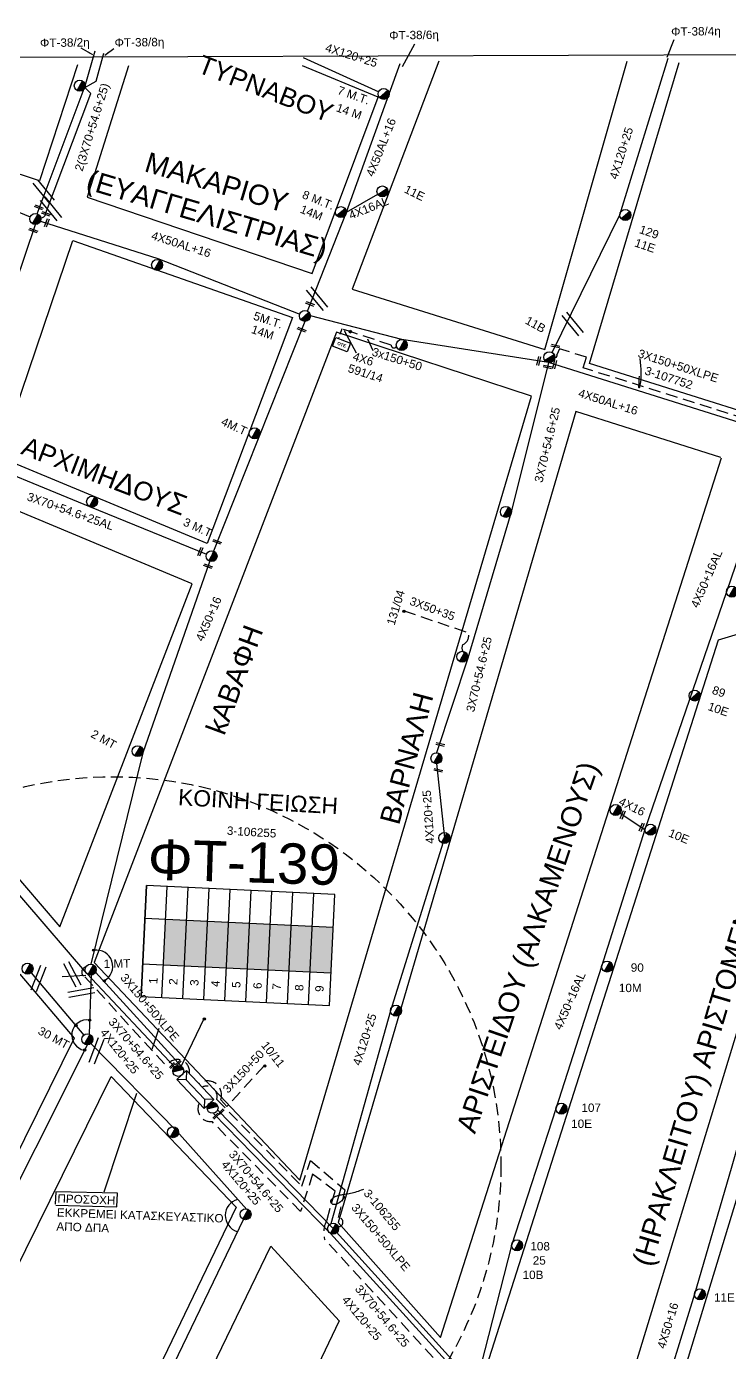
# Model space of a CAD drawing. Header units: millimetres. Extents: x 3156 to 5307, y 1191 to 2273.
# Drawn here: x 4706.1 to 4857.1, y 1968.1 to 2252.8 of the extents above; entities that cross this region are included whole.
import ezdxf
from ezdxf.enums import TextEntityAlignment as Align

# ---------------------------------------------------------------- set-up
doc = ezdxf.new("R2010")
doc.units = ezdxf.units.MM
doc.linetypes.add('DASHED', pattern=[19.05, 12.7, -6.35])
for name, color, linetype in [('Pillar OTE', 7, 'Continuous'), ('Άγνωστα', 7, 'Continuous'), ('Ασφαλειοκιβώτια Χ.Τ 9 αναχωρήσεων', 7, 'Continuous'), ('Γυμνά εναέρια ΧΤ (3Φ)   4x16AL', 7, 'Continuous'), ('Γυμνά εναέρια ΧΤ και ΦΟΠ (3Φ)   4x50+16AL', 7, 'Continuous'), ('Εναέρια παροχή ΧΤ 4x25', 7, 'SYN_LINE'), ('Επιγραφές - Σχήματα', 7, 'Continuous'), ('Καλώδια ΧΤ   3x150+50AL', 7, 'DASHED'), ('Καλώδια ΧΤ   3x150+50CU', 7, 'DASHED'), ('Καλώδια ΧΤ   3x150AL+50XLPE', 7, 'DASHED'), ('Μηχανική τομή', 7, 'Continuous'), ('Στύλος ΦΜ', 7, 'Continuous'), ('Στύλος ΦΜ @ 1', 7, 'Continuous'), ('Συνδέσεις', 7, 'Continuous'), ('Συνεστραμμένα ΧΤ   3x70+54.6+25 AL', 7, 'SYN_LINE'), ('Συνεστραμμένα ΧΤ   4x120+25 AL', 7, 'SYN_LINE'), ('Τομή', 7, 'Continuous'), ('Υποσταθμός εναέριος 2 στύλων', 7, 'Continuous'), ('Υποσταθμός πόλεως', 7, 'Continuous'), ('Υπόβαθρο ΔΕΗ', 7, 'Continuous'), ('Υπόγεια καλώδια Παροχών ΧΤ   4x6', 7, 'DASHED')]:
    doc.layers.add(name, color=color, linetype=linetype)
doc.styles.add('arial', font='arial.ttf')
doc.styles.get("Standard").update_dxf_attribs({"font": 'arial.ttf'})
doc.linetypes.add('SYN_LINE', pattern='A,0.5,-0.0001,["/\\/\\/\\/",Standard,S=0.1,R=0,X=0,Y=-0.05],-0.25', length=0.7501)
doc.dimstyles.new('ISO-25', dxfattribs={"dimtxt": 2.5, "dimasz": 2.5, "dimexe": 1.25, "dimexo": 0.625, "dimtad": 1, "dimtxsty": 'Standard', "dimcen": 2.5, "dimadec": 0, "dimazin": 0, "dimtfac": 1, "dimtmove": 0, "dimatfit": 3, "dimfxl": 1, "dimarcsym": 0})

# ---------------------------------------------------------------- blocks, each defined once
blk = doc.blocks.new('ΥΠΑΡΧΩΝ ΤΣΙΜΕΝΤΕΝΙΟΣ ΣΤΥΛΟΣ')
at = {"layer": 'Στύλος ΦΜ'}
blk.add_hatch(color=7, dxfattribs=at).paths.add_polyline_path([(-1.29, -2.28, 0.574793), (2.62, 0, 0.268822), (1.3, 2.27)])
at = {"layer": 'Στύλος ΦΜ', "color": 7}
blk.add_line((-1.29, -2.28), (1.3, 2.27), dxfattribs=at)
blk.add_circle((0, 0), 2.62, dxfattribs=at)
at = {"layer": 'Στύλος ΦΜ', "flags": 4}
for tag, p in [('ΤΥΠΟΣ', (-4.91, 3.03)), ('ΑΡΙΘΜΟΣ', (-4.68, 8.05))]:
    blk.add_attdef(tag, p, '', height=4, dxfattribs=at)
blk = doc.blocks.new('ΥΠΟΣΤΑΘΜΟΣ ΕΝΑΕΡΙΟΣ ΕΠΙ 2 ΣΤΥΛΩΝ')
at = {"layer": 'Υποσταθμός εναέριος 2 στύλων', "linetype": 'Continuous'}
for points in [[(-11.97, -2.11, 0.574793), (-8.45, -0.07, 0.268822), (-9.64, 1.98)], [(9.68, -2.15, 0.574793), (13.19, -0.1, 0.268822), (12.01, 1.95)]]:
    blk.add_hatch(color=256, dxfattribs=at).paths.add_polyline_path(points)
for p, q in [((-11.97, -2.11), (-9.64, 1.98)), ((9.68, -2.15), (12.01, 1.95))]:
    blk.add_line(p, q, dxfattribs=at)
for centre in [(-10.81, -0.07), (10.84, -0.1)]:
    blk.add_circle(centre, 2.36, dxfattribs=at)
at = {"layer": 'Υποσταθμός πόλεως', "linetype": 'Continuous', "ltscale": 40}
blk.add_lwpolyline([(-8.57, 2.82), (8.57, 2.82), (8.57, -2.82), (-8.57, -2.82)], close=True, dxfattribs=at)
for points in [[(-5.75, 0), (-8.57, 2.82)], [(-8.57, -2.82), (-5.75, 0)], [(-5.75, 0), (5.75, 0)], [(5.75, 0), (8.57, 2.82)], [(8.57, -2.82), (5.75, 0)]]:
    blk.add_lwpolyline(points, dxfattribs=at)
at = {"layer": 'Υποσταθμός εναέριος 2 στύλων', "ltscale": 40, "flags": 1}
for tag, p in [('ΜΕΤΑΣΧΗΜΑΤΙΣΜΟΣ', (14.09, 2.51)), ('ΙΣΧΥΣ', (14.07, -0.28)), ('ΑΡΙΘΜΟΣ', (14.19, -3))]:
    blk.add_attdef(tag, p, '', height=1.8, dxfattribs=at)
blk = doc.blocks.new('ΜΗΧΑΝΙΚΗ ΤΟΜΗ')
at = {"layer": 'Μηχανική τομή', "ltscale": 40}
for p, q in [((-1.89, 0.78), (1.89, 0.78)), ((1.89, 0), (-1.89, 0))]:
    blk.add_line(p, q, dxfattribs=at)
blk = doc.blocks.new('ΤΟΜΗ')
at = {"layer": 'Τομή', "ltscale": 40}
for p, q in [((-5.68, 0), (5.68, 0)), ((5.68, -2.33), (-5.68, -2.33))]:
    blk.add_line(p, q, dxfattribs=at)
blk = doc.blocks.new('ΑΣΦΑΛΕΙΟΚΙΒΩΤΙΟ ΥΠΟΣΤΑΘΜΟΥ 9 ΑΝΑΧΩΡΗΣΕΩΝ')
at = {"layer": 'Ασφαλειοκιβώτια Χ.Τ 9 αναχωρήσεων', "ltscale": 40}
for p, q in [((-23.8, 40.36), (24.02, 40.36)), ((-9.72, 40.36), (-9.72, -40.64)), ((9.94, 40.36), (9.94, -40.64)), ((-23.8, 31.36), (24.02, 31.36)), ((-23.8, 22.36), (24.02, 22.36)), ((-23.8, 13.36), (24.02, 13.36)), ((-23.8, 4.36), (24.02, 4.36)), ((-23.8, -4.64), (24.02, -4.64)), ((-23.8, -13.64), (24.02, -13.64)), ((-23.8, -22.64), (24.02, -22.64)), ((-23.8, -31.64), (24.02, -31.64))]:
    blk.add_line(p, q, dxfattribs=at)
at = {"layer": 'Ασφαλειοκιβώτια Χ.Τ 9 αναχωρήσεων'}
blk.add_lwpolyline([(-23.8, -40.64), (24.02, -40.64), (24.02, 40.36), (-23.8, 40.36)], close=True, dxfattribs=at)
for s, p in [('1', (-18.12, 33.62)), ('2', (-18.12, 25.05)), ('3', (-18.12, 15.98)), ('4', (-18.12, 6.96)), ('5', (-18.12, -2.05)), ('6', (-18.12, -11.19)), ('7', (-18.12, -19.43)), ('8', (-18.12, -29.12)), ('9', (-18.12, -37.81))]:
    blk.add_text(s, height=3.6, dxfattribs=at).set_placement(p)
at = {"layer": 'Ασφαλειοκιβώτια Χ.Τ 9 αναχωρήσεων', "ltscale": 40}
for tag, height, p in [('ΟΝΟΜΑ', 5, (-0.16, 44.31)), ('ΚΕΙΜΕΝΟ 1', 2, (17.06, 35.59)), ('ΚΕΙΜΕΝΟ 2', 2, (17.06, 26.88)), ('ΚΕΙΜΕΝΟ 3', 2, (17.06, 17.69)), ('ΚΕΙΜΕΝΟ 4', 2, (17.06, 8.71)), ('ΚΕΙΜΕΝΟ 5', 2, (17.06, -0.13)), ('ΚΕΙΜΕΝΟ 6', 2, (17.06, -9.05)), ('ΚΕΙΜΕΝΟ 7', 2, (17.06, -18.13)), ('ΚΕΙΜΕΝΟ 8', 2, (17.06, -26.85)), ('ΚΕΙΜΕΝΟ 9', 2, (17.06, -35.99)), ('ΣΧ', 2, (-0.1, -42.64))]:
    blk.add_attdef(tag, text='', height=height, dxfattribs=at).set_placement(p, align=Align.MIDDLE_CENTER)
blk = doc.blocks.new('_ΣΥΝΔΕΣΗ')
at = {"layer": 'Συνδέσεις', "linetype": 'SYN_LINE', "ltscale": 40}
blk.add_hatch(color=256, dxfattribs=at).paths.add_polyline_path([(0.5, -0.01, 1), (-0.5, -0.01, 1)])
at = {"layer": 'Συνδέσεις'}
blk.add_circle((0, -0.01), 0.5, dxfattribs=at)
blk = doc.blocks.new('PILLAR ΟΤΕ')
at = {"layer": 'Pillar OTE', "ltscale": 40}
blk.add_lwpolyline([(-3.31, 2.02), (3.39, 2.02), (3.39, -1.99), (-3.31, -1.99)], close=True, dxfattribs=at)
at = {"layer": 'Pillar OTE', "insert": (-1.81, 0.71), "char_height": 1.3575, "width": 109.961, "attachment_point": 1}
blk.add_mtext('{\\fArial|b1|i0|c161|p34;OTE}', dxfattribs=at)
blk = doc.blocks.new('TSONTA XT1')
at = {"ltscale": 40}
h = blk.add_hatch(color=256, dxfattribs=at)
h.dxf.hatch_style = 1
h.paths.add_polyline_path([(595.96, 2487.66), (597.07, 2488.77), (595.96, 2489.87), (594.85, 2488.77)])
blk.add_lwpolyline([(594.85, 2488.77), (595.96, 2489.87), (597.07, 2488.77), (595.96, 2487.66)], close=True, dxfattribs=at)

msp = doc.modelspace()

# ---------------------------------------------------------------- hatches: boundary and pattern name
at = {"layer": 'Ασφαλειοκιβώτια Χ.Τ 9 αναχωρήσεων'}
for color, points in [(85, [(4740.5, 2060.89), (4736.01, 2061.1), (4735.54, 2051.29), (4740.03, 2051.07)]), (30, [(4745, 2060.67), (4740.5, 2060.89), (4740.03, 2051.07), (4744.53, 2050.86)]), (6, [(4749.49, 2060.46), (4745, 2060.67), (4744.53, 2050.86), (4749.02, 2050.64)]), (2, [(4754.09, 2060.19), (4749.59, 2060.4), (4749.12, 2050.59), (4753.62, 2050.37)]), (62, [(4758.48, 2060.03), (4753.99, 2060.24), (4753.52, 2050.43), (4758.01, 2050.21)]), (5, [(4762.97, 2059.81), (4758.48, 2060.03), (4758.01, 2050.21), (4762.51, 2050)]), (133, [(4767.47, 2059.6), (4762.97, 2059.81), (4762.51, 2050), (4767, 2049.78)])]:
    msp.add_hatch(color=color, dxfattribs=at).paths.add_polyline_path(points)
at = {"layer": 'Καλώδια ΧΤ   3x150+50CU', "ltscale": 0.2}
h = msp.add_hatch(color=1, dxfattribs=at)
h.dxf.hatch_style = 1
h.paths.add_polyline_path([(4771.96, 2059.38), (4767.47, 2059.6), (4767, 2049.78), (4771.5, 2049.57)])

# ---------------------------------------------------------------- linework, layer by layer
at = {"layer": 'Άγνωστα', "color": 85}
msp.add_lwpolyline([(4709.1, 2211), (4734.28, 2202.93), (4764.78, 2191.02)], dxfattribs=at)
at = {"layer": 'Άγνωστα', "color": 62}
msp.add_lwpolyline([(4884.36, 2160.88), (4865.71, 2165.65), (4818.23, 2180.59), (4786.69, 2185.56), (4767.07, 2190.63)], dxfattribs=at)
at = {"layer": 'Άγνωστα', "color": 62, "linetype": 'DASHED', "ltscale": 0.2}
for points in [[(4787.19, 2127.3), (4800.95, 2122.62, -0.39786), (4799.81, 2120.05, 0.386697), (4800.19, 2118.21, 1.102485)], [(4743.8, 2025.03, -0.647958), (4746.97, 2022.41), (4765.2, 2003.75), (4767.09, 2009.31), (4774.48, 2003.01), (4773.04, 1997.03, -1.051016), (4773.06, 1995.08, 0.052459)]]:
    msp.add_lwpolyline(points, format="xyb", dxfattribs=at)
at = {"layer": 'Άγνωστα', "color": 6, "linetype": 'SYN_LINE', "ltscale": 8}
msp.add_lwpolyline([(4833.6, 2083.88), (4838.92, 2080.32)], dxfattribs=at)
at = {"layer": 'Άγνωστα'}
msp.add_lwpolyline([(4774.48, 2001.57), (4774.13, 2001.06), (4773.8, 2000.67), (4773.51, 2000.38), (4773.24, 2000.17), (4772.99, 2000.02), (4772.77, 1999.93), (4772.58, 1999.88), (4772.42, 1999.85), (4772.28, 1999.84), (4772.16, 1999.83), (4772.06, 1999.84), (4771.98, 1999.85), (4771.91, 1999.87), (4771.84, 1999.9), (4771.79, 1999.94), (4771.74, 1999.98), (4771.69, 2000.03), (4771.64, 2000.08), (4771.59, 2000.15), (4771.55, 2000.21), (4771.51, 2000.28), (4771.48, 2000.35), (4771.46, 2000.42), (4771.45, 2000.49), (4771.45, 2000.56), (4771.46, 2000.63), (4771.49, 2000.7), (4771.52, 2000.77), (4771.56, 2000.84), (4771.61, 2000.92), (4771.67, 2000.99), (4771.73, 2001.06), (4771.8, 2001.13), (4771.88, 2001.2), (4771.97, 2001.27), (4772.06, 2001.34), (4772.16, 2001.4), (4772.27, 2001.47), (4772.38, 2001.53), (4772.51, 2001.59), (4772.64, 2001.65), (4772.79, 2001.7), (4772.95, 2001.75), (4773.12, 2001.8), (4773.3, 2001.85), (4773.5, 2001.89), (4773.72, 2001.93), (4773.95, 2001.97), (4774.21, 2002.01), (4774.48, 2002.05), (4774.76, 2002.1), (4775.06, 2002.14), (4775.37, 2002.2), (4775.69, 2002.26), (4776.02, 2002.32), (4776.35, 2002.4), (4776.69, 2002.5), (4777.03, 2002.6), (4777.37, 2002.71), (4777.71, 2002.83), (4778.04, 2002.95), (4778.36, 2003.08), (4778.53, 2003.14)], dxfattribs=at)
at = {"layer": 'Γυμνά εναέρια ΧΤ (3Φ)   4x16AL', "color": 27, "ltscale": 40}
msp.add_lwpolyline([(4774.8, 2212.92), (4781.52, 2216.77)], dxfattribs=at)
at = {"layer": 'Γυμνά εναέρια ΧΤ και ΦΟΠ (3Φ)   4x50+16AL', "color": 27}
msp.add_lwpolyline([(4766.47, 2191.66), (4774.8, 2212.92), (4783.99, 2238.29), (4786.34, 2244.85)], dxfattribs=at)
at = {"layer": 'Γυμνά εναέρια ΧΤ και ΦΟΠ (3Φ)   4x50+16AL', "color": 85, "ltscale": 40}
msp.add_lwpolyline([(4649.63, 2231.67), (4683.14, 2221.6), (4706.92, 2211.89)], dxfattribs=at)
at = {"layer": 'Γυμνά εναέρια ΧΤ και ΦΟΠ (3Φ)   4x50+16AL', "color": 30}
msp.add_lwpolyline([(4672.2, 2107.88), (4681.03, 2131.77), (4691.53, 2162.33), (4699.31, 2184.56), (4708.01, 2210.26)], dxfattribs=at)
at = {"layer": 'Γυμνά εναέρια ΧΤ και ΦΟΠ (3Φ)   4x50+16AL', "color": 85}
msp.add_lwpolyline([(4765.89, 2189.46), (4745.85, 2139.04), (4731.1, 2096.78), (4719.9, 2051.42)], dxfattribs=at)
at = {"layer": 'Γυμνά εναέρια ΧΤ και ΦΟΠ (3Φ)   4x50+16AL', "color": 1}
msp.add_lwpolyline([(4886.07, 2159.56), (4897.94, 2135.31), (4889.62, 2109.63), (4882.06, 2085.73), (4874.03, 2059.82), (4865.35, 2035.37), (4857.45, 2007.54), (4849.54, 1980.56), (4841.5, 1954.42), (4833.79, 1924.78)], dxfattribs=at)
at = {"layer": 'Γυμνά εναέρια ΧΤ και ΦΟΠ (3Φ)   4x50+16AL', "color": 6, "ltscale": 40}
msp.add_lwpolyline([(4865.05, 2156.72), (4856.42, 2131.41), (4838.92, 2080.32), (4829.61, 2050.93), (4819.8, 2020.4), (4810.28, 1991.06), (4802.89, 1962.17)], dxfattribs=at)
at = {"layer": 'Καλώδια ΧΤ   3x150+50AL', "color": 133, "linetype": 'DASHED', "ltscale": 0.2}
msp.add_lwpolyline([(4757.13, 2029.62), (4749.16, 2020.86), (4747.83, 2022.32, 0.749943), (4743.11, 2025.73, 6.397752)], format="xyb", dxfattribs=at)
at = {"layer": 'Καλώδια ΧΤ   3x150+50CU', "linetype": 'Continuous', "ltscale": 0.2}
msp.add_line((4713.79, 2048.78), (4718.85, 2049.08), dxfattribs=at)
at = {"layer": 'Καλώδια ΧΤ   3x150+50CU', "color": 1, "linetype": 'Continuous', "ltscale": 0.2}
for p, q in [((4712.38, 2002.59), (4712.27, 1999.88)), ((4725.67, 2002.27), (4712.38, 2002.59)), ((4725.51, 1999.3), (4725.67, 2002.27)), ((4712.38, 1999.72), (4725.51, 1999.3))]:
    msp.add_line(p, q, dxfattribs=at)
at = {"layer": 'Καλώδια ΧΤ   3x150+50CU', "color": 2, "linetype": 'Continuous', "ltscale": 0.2}
msp.add_line((4752.71, 1996.7), (4732.74, 1955.32), dxfattribs=at)
at = {"layer": 'Καλώδια ΧΤ   3x150+50CU', "color": 2, "ltscale": 0.2}
msp.add_lwpolyline([(4718.88, 2050.84, 0.73897), (4718.61, 2048.74), (4736.23, 2029.51, -0.862777), (4741.08, 2028.03)], format="xyb", dxfattribs=at)
at = {"layer": 'Καλώδια ΧΤ   3x150+50CU', "linetype": 'SYN_LINE', "ltscale": 10}
msp.add_lwpolyline([(4739.16, 2029.15), (4744.33, 2039.95)], dxfattribs=at)
at = {"layer": 'Καλώδια ΧΤ   3x150+50CU', "color": 5, "linetype": 'DASHED', "ltscale": 0.2}
msp.add_lwpolyline([(4801.42, 1960.37, -0.737459), (4798.61, 1961.38), (4770.11, 1992.38, -0.187103), (4770.64, 1996.59), (4772.39, 2002.68), (4767.56, 2006.36), (4764.98, 1998.32), (4745.97, 2017.64, -0.584964), (4743.19, 2021.56)], format="xyb", dxfattribs=at)
at = {"layer": 'Καλώδια ΧΤ   3x150+50CU', "linetype": 'Continuous', "ltscale": 0.2}
msp.add_arc((4752.36, 1997.47), 3.57, 105.1567, 252.8494, dxfattribs=at)
at = {"layer": 'Καλώδια ΧΤ   3x150AL+50XLPE', "color": 62, "linetype": 'DASHED', "ltscale": 0.2}
msp.add_lwpolyline([(4785.55, 2184.07, -0.787273), (4784.43, 2184.34), (4775.82, 2187.18)], format="xyb", dxfattribs=at)
at = {"layer": 'Καλώδια ΧΤ   3x150AL+50XLPE', "color": 0, "linetype": 'DASHED', "ltscale": 0.2}
msp.add_lwpolyline([(4930.04, 2169.65), (4924.2, 2148.47), (4918.14, 2146.72), (4889.73, 2156.07), (4891.44, 2162.19), (4888.55, 2163.08), (4888.28, 2162.29, -1.311775), (4882.22, 2160.51), (4866.46, 2164.52, -0.542889), (4864.07, 2167.38), (4825.66, 2179.47), (4826.34, 2181.74), (4820.57, 2183.56), (4819.96, 2182.3, -0.854622), (4819.57, 2181.79)], format="xyb", dxfattribs=at)
at = {"layer": 'Συνεστραμμένα ΧΤ   3x70+54.6+25 AL', "color": 6, "ltscale": 15}
msp.add_line((4719.98, 2049.27), (4719.56, 2036.44), dxfattribs=at)
at = {"layer": 'Συνεστραμμένα ΧΤ   3x70+54.6+25 AL', "color": 5, "ltscale": 20}
msp.add_lwpolyline([(4708.43, 2212.54), (4718.72, 2240.06), (4720.88, 2247.52)], dxfattribs=at)
at = {"layer": 'Συνεστραμμένα ΧΤ   3x70+54.6+25 AL', "color": 173, "ltscale": 20}
msp.add_lwpolyline([(4709.16, 2211.72, 0.418283), (4710.22, 2212.55), (4719.91, 2238.36), (4718.64, 2239.64), (4721.1, 2241.06), (4722.75, 2247.07)], format="xyb", dxfattribs=at)
at = {"layer": 'Συνεστραμμένα ΧΤ   3x70+54.6+25 AL', "color": 62, "ltscale": 20}
msp.add_lwpolyline([(4818.23, 2180.59), (4810.22, 2148.47), (4800.88, 2117.12), (4794.15, 2096.84)], dxfattribs=at)
at = {"layer": 'Συνεστραμμένα ΧΤ   3x70+54.6+25 AL', "color": 30, "ltscale": 20}
msp.add_lwpolyline([(4737.88, 2029.38), (4719.04, 2049.44), (4691.93, 2080.96), (4670.74, 2106.07), (4646.56, 2133.49), (4623.45, 2162.03)], dxfattribs=at)
at = {"layer": 'Συνεστραμμένα ΧΤ   3x70+54.6+25 AL', "color": 85, "ltscale": 20}
msp.add_lwpolyline([(4690.72, 2161.57), (4719.62, 2149.71), (4744.76, 2139.48)], dxfattribs=at)
at = {"layer": 'Συνεστραμμένα ΧΤ   3x70+54.6+25 AL', "color": 6, "ltscale": 15}
msp.add_lwpolyline([(4707.12, 2049.59), (4718.42, 2036.2)], dxfattribs=at)
at = {"layer": 'Συνεστραμμένα ΧΤ   3x70+54.6+25 AL', "color": 6, "ltscale": 20}
for points in [[(4606.06, 1806.55), (4606.06, 1806.55), (4606.06, 1806.55), (4626.87, 1849.33), (4640.17, 1876.11), (4658.75, 1914.59), (4677.21, 1951.09), (4696.89, 1989.71), (4719.18, 2034.12)], [(4747.14, 2020.13), (4771.96, 1994.66), (4801.51, 1962.02)]]:
    msp.add_lwpolyline(points, dxfattribs=at)
at = {"layer": 'Συνεστραμμένα ΧΤ   3x70+54.6+25 AL', "color": 2, "ltscale": 15}
msp.add_lwpolyline([(4719.94, 2034.4), (4738.32, 2015.67), (4753.45, 1998.78)], dxfattribs=at)
at = {"layer": 'Συνεστραμμένα ΧΤ   4x120+25 AL', "color": 85, "ltscale": 20}
msp.add_line((4720.9, 2049.69), (4739.44, 2029.4), dxfattribs=at)
at = {"layer": 'Συνεστραμμένα ΧΤ   4x120+25 AL', "color": 1, "ltscale": 20}
for p, q in [((4746.25, 2019.4), (4771.37, 1993.6)), ((4771.37, 1993.6), (4801.22, 1960.78))]:
    msp.add_line(p, q, dxfattribs=at)
at = {"layer": 'Συνεστραμμένα ΧΤ   4x120+25 AL', "color": 27, "ltscale": 20}
msp.add_lwpolyline([(4765.52, 2246.08), (4781.74, 2238.77)], dxfattribs=at)
at = {"layer": 'Συνεστραμμένα ΧΤ   4x120+25 AL', "color": 30, "linetype": 'SYN_LINE', "ltscale": 20}
msp.add_lwpolyline([(4819.02, 2182.76), (4833.51, 2212.33), (4843.9, 2246)], dxfattribs=at)
at = {"layer": 'Συνεστραμμένα ΧΤ   4x120+25 AL', "color": 62, "ltscale": 20}
msp.add_lwpolyline([(4794.15, 2094.49), (4795.84, 2078.54), (4784.28, 2041.45), (4771.45, 1995.72)], dxfattribs=at)
at = {"layer": 'Υπόβαθρο ΔΕΗ', "linetype": 'Continuous', "ltscale": 0.2}
msp.add_line((5162.12, 2247.76), (3234.44, 2240.91), dxfattribs=at)
at = {"layer": 'Υπόβαθρο ΔΕΗ'}
for points in [[(4717.09, 2244.5), (4708.9, 2219.65), (4654.02, 2237.77), (4657.23, 2243.7)], [(4728, 2244.34), (4719.17, 2216.12), (4767.48, 2199.76), (4781.6, 2237.61), (4765.39, 2244.34)], [(4794.66, 2245.31), (4776.04, 2196.4), (4817.44, 2183.42), (4835.1, 2245.31)], [(4908.47, 2245.66), (4884.77, 2162.26), (4827.03, 2180.43), (4846.23, 2245.03)], [(4763.22, 2190.28), (4744.91, 2141.74), (4700.27, 2160.29), (4716.04, 2206.85), (4763.22, 2190.28)], [(4814.56, 2173.37), (4772.68, 2187.16), (4720.65, 2051.78), (4764.8, 2005.08), (4814.56, 2173.37)], [(4855.23, 2160.19), (4824.1, 2170.13), (4773.02, 1995.95), (4795.01, 1971.27), (4855.33, 2160.16)], [(4741.67, 2133.1), (4696.96, 2151.77), (4679.07, 2099.42), (4713.24, 2059.42), (4741.67, 2133.1)], [(4887.31, 2130.82), (4854.61, 2120.99), (4803.84, 1961.75), (4827.8, 1935.57), (4887.31, 2130.82)], [(4596.68, 1793.16), (4569.22, 1809.11), (4680.49, 2044.42), (4704.65, 2049.29), (4716.33, 2035.58), (4596.68, 1793.16)], [(4908.32, 2018.03), (4868.47, 2033.38), (4835.39, 1924.94), (4867.3, 1886.44), (4908.32, 2018.03)], [(4672.7, 1836.46), (4637.93, 1852.3), (4724.28, 2027.34), (4751.12, 1999.26), (4672.7, 1836.46)], [(4701.01, 1823.55), (4681.89, 1832.52), (4758.57, 1990.92), (4773.28, 1974.83), (4701.01, 1823.55)]]:
    msp.add_lwpolyline(points, dxfattribs=at)
for centre, radius, start, end in [((4721.13, 2050.97), 3.51, 297.2426, 98.5376), ((4719.11, 2036.19), 3.28, 80.78, 259.6437)]:
    msp.add_arc(centre, radius, start, end, dxfattribs=at)
msp.add_spline([(4837.82, 2181.45), (4837.76, 2175.34), (4837.74, 2175.26), (4837.72, 2177.68)], degree=3, dxfattribs=at)
at = {"layer": 'Υπόγεια καλώδια Παροχών ΧΤ   4x6', "color": 62, "linetype": 'DASHED', "ltscale": 0.1}
msp.add_lwpolyline([(4775.39, 2187.32), (4773.79, 2187.85), (4773.1, 2185.77)], dxfattribs=at)
at = {"layer": 'Υπόγεια καλώδια Παροχών ΧΤ   4x6', "color": 0, "linetype": 'DASHED', "ltscale": 0.2}
msp.add_circle((4724.64, 2008.34), 83.35, dxfattribs=at)

# ---------------------------------------------------------------- block references
at = {"layer": 'Pillar OTE', "xscale": 0.5, "yscale": 0.5, "zscale": 0.5, "rotation": 338.913397738744}
msp.add_blockref('PILLAR ΟΤΕ', (4773.72, 2184.46), dxfattribs=at)
at = {"layer": 'Ασφαλειοκιβώτια Χ.Τ 9 αναχωρήσεων', "xscale": 0.4999999999999771, "yscale": 0.4999999999999771, "zscale": 0.4999999999999771, "rotation": 87.2623491525201}
msp.add_blockref('ΑΣΦΑΛΕΙΟΚΙΒΩΤΙΟ ΥΠΟΣΤΑΘΜΟΥ 9 ΑΝΑΧΩΡΗΣΕΩΝ', (4751.43, 2055.39), dxfattribs=at)
at = {"layer": 'Μηχανική τομή'}
for p, xscale, yscale, zscale, rotation in [((4708.69, 2213.75), 0.4999999999993012, 0.4999999999993012, 0.4999999999993012, 338.6988699868984), ((4710.24, 2212.35), 0.4999999999993012, 0.4999999999993012, 0.4999999999993012, 338.6988699868984), ((4707.51, 2208.78), 0.4999999999993012, 0.4999999999993012, 0.4999999999993012, 338.6988699868984), ((4710.67, 2210.53), 0.4999999999993012, 0.4999999999993012, 0.4999999999993012, 68.69886998689834), ((4766.9, 2193.02), 0.4999999999993012, 0.4999999999993012, 0.4999999999993012, 338.6988699868984), ((4765.11, 2187.49), 0.4999999999993012, 0.4999999999993012, 0.4999999999993012, 338.6988699868984), ((4819.65, 2183.95), 0.4999999999997189, 0.4999999999997189, 0.4999999999997189, 346.9428841842139), ((4816.29, 2180.9), 0.4999999999997189, 0.4999999999997189, 0.4999999999997189, 76.94288418421385), ((4819.71, 2180.15), 0.4999999999997189, 0.4999999999997189, 0.4999999999997189, 76.94288418421385), ((4817.96, 2179.49), 0.4999999999997189, 0.4999999999997189, 0.4999999999997189, 346.9428841842139), ((4743.27, 2140.09), 0.4999999999993012, 0.4999999999993012, 0.4999999999993012, 248.6988699868984), ((4746.97, 2141.94), 0.4999999999993012, 0.4999999999993012, 0.4999999999993012, 338.6988699868984), ((4745, 2136.72), 0.4999999999993012, 0.4999999999993012, 0.4999999999993012, 338.6988699868984), ((4794.9, 2098.42), 0.4999999999997189, 0.4999999999997189, 0.4999999999997189, 346.9428841842139), ((4794.48, 2092.86), 0.4999999999997189, 0.4999999999997189, 0.4999999999997189, 346.9428841842139), ((4834.33, 2083.41), 0.499999999999719, 0.499999999999719, 0.499999999999719, 67.96547373546433), ((4838.36, 2080.76), 0.499999999999719, 0.499999999999719, 0.499999999999719, 67.96547373546433), ((4737.31, 2029.8), 0.3845978689833555, 0.3845978689833555, 0.3845978689833555, 226.0544774689814), ((4738.59, 2030.33), 0.3845978689833555, 0.3845978689833555, 0.3845978689833555, 226.0544774689814), ((4746.66, 2018.9), 0.3845978689833555, 0.3845978689833555, 0.3845978689833555, 226.0544774689814), ((4747.86, 2019.86), 0.3845978689833555, 0.3845978689833555, 0.3845978689833555, 226.0544774689814)]:
    msp.add_blockref('ΜΗΧΑΝΙΚΗ ΤΟΜΗ', p, dxfattribs=dict(at, xscale=xscale, yscale=yscale, zscale=zscale, rotation=rotation))
at = {"layer": 'Στύλος ΦΜ @ 1', "ltscale": 40, "xscale": 0.4499999999998181, "yscale": 0.4499999999998181, "zscale": 0.4499999999998181}
for p in [(4717.55, 2240.06), (4708.01, 2211.44), (4734.16, 2201.58), (4786.69, 2184.38), (4755.09, 2165.41), (4720.2, 2150.73), (4809.05, 2148.55), (4745.85, 2139.04), (4857.6, 2131.41), (4799.68, 2117.44), (4729.99, 2097.17), (4794.15, 2095.66), (4832.63, 2084.55), (4795.84, 2078.54), (4706.33, 2050.46), (4719.9, 2050.25), (4785.46, 2041.45), (4719.18, 2035.3), (4737.58, 2015.36), (4753.16, 1997.74), (4771.96, 1994.66)]:
    msp.add_blockref('ΥΠΑΡΧΩΝ ΤΣΙΜΕΝΤΕΝΙΟΣ ΣΤΥΛΟΣ', p, dxfattribs=at)
at = {"layer": 'Στύλος ΦΜ @ 1', "ltscale": 40}
ref = msp.add_blockref('ΥΠΑΡΧΩΝ ΤΣΙΜΕΝΤΕΝΙΟΣ ΣΤΥΛΟΣ', (4782.82, 2238.29), dxfattribs=dict(at, xscale=0.4499999999998, yscale=0.4499999999998, zscale=0.4499999999998, rotation=340.575254802483))
ref.add_attrib('ΤΥΠΟΣ', '7 M.T.', (4772.72, 2238.34), dxfattribs={"layer": '', "height": 1.8, "rotation": 340.5753, "flags": 4})
ref.add_attrib('ΑΡΙΘΜΟΣ', '14 M', (4772.44, 2234.61), dxfattribs={"layer": '', "height": 1.8, "rotation": 340.5753, "flags": 4})
ref = msp.add_blockref('ΥΠΑΡΧΩΝ ΤΣΙΜΕΝΤΕΝΙΟΣ ΣΤΥΛΟΣ', (4782.54, 2217.35), dxfattribs=dict(at, xscale=0.449999999999765, yscale=0.449999999999765, zscale=0.449999999999765, rotation=333.7936238275188))
ref.add_attrib('ΤΥΠΟΣ', '11E', (4787.05, 2217.21), dxfattribs={"layer": '', "height": 1.8, "rotation": 333.7936, "flags": 4})
ref = msp.add_blockref('ΥΠΑΡΧΩΝ ΤΣΙΜΕΝΤΕΝΙΟΣ ΣΤΥΛΟΣ', (4773.62, 2212.92), dxfattribs=dict(at, xscale=0.449999999999883, yscale=0.449999999999883, zscale=0.449999999999883, rotation=338.2754141594277))
ref.add_attrib('ΤΥΠΟΣ', '8 M.T.', (4765.15, 2215.98), dxfattribs={"layer": '', "height": 1.8, "rotation": 338.2754, "flags": 4})
ref.add_attrib('ΑΡΙΘΜΟΣ', '14M', (4764.71, 2212.85), dxfattribs={"layer": '', "height": 1.8, "rotation": 338.2754, "flags": 4})
ref = msp.add_blockref('ΥΠΑΡΧΩΝ ΤΣΙΜΕΝΤΕΝΙΟΣ ΣΤΥΛΟΣ', (4834.7, 2212.3), dxfattribs=dict(at, xscale=0.4499999999999823, yscale=0.4499999999999823, zscale=0.4499999999999823, rotation=341.0597303682223))
ref.add_attrib('ΤΥΠΟΣ', '129', (4837.54, 2208.46), dxfattribs={"layer": '', "height": 1.8, "rotation": 341.0597, "flags": 4})
ref.add_attrib('ΑΡΙΘΜΟΣ', '11E', (4836.53, 2205.6), dxfattribs={"layer": '', "height": 1.8, "rotation": 341.0597, "flags": 4})
ref = msp.add_blockref('ΥΠΑΡΧΩΝ ΤΣΙΜΕΝΤΕΝΙΟΣ ΣΤΥΛΟΣ', (4765.89, 2190.63), dxfattribs=dict(at, xscale=0.4499999999998449, yscale=0.4499999999998449, zscale=0.4499999999998449, rotation=341.7778316229897))
ref.add_attrib('ΤΥΠΟΣ', '5M.T.', (4754.68, 2189.88), dxfattribs={"layer": '', "height": 1.8, "rotation": 341.7778, "flags": 4})
ref.add_attrib('ΑΡΙΘΜΟΣ', '14M', (4754.21, 2187.01), dxfattribs={"layer": '', "height": 1.8, "rotation": 341.7778, "flags": 4})
ref = msp.add_blockref('ΥΠΑΡΧΩΝ ΤΣΙΜΕΝΤΕΝΙΟΣ ΣΤΥΛΟΣ', (4818.39, 2181.76), dxfattribs=dict(at, xscale=0.4499999999997117, yscale=0.4499999999997117, zscale=0.4499999999997117, rotation=330.9532749405342))
ref.add_attrib('ΤΥΠΟΣ', '11B', (4813.03, 2189.09), dxfattribs={"layer": '', "height": 1.8, "rotation": 330.9533, "flags": 4})
ref = msp.add_blockref('ΥΠΑΡΧΩΝ ΤΣΙΜΕΝΤΕΝΙΟΣ ΣΤΥΛΟΣ', (4849.59, 2109.11), dxfattribs=dict(at, xscale=0.4499999999997493, yscale=0.4499999999997493, zscale=0.4499999999997493, rotation=341.0910362892274))
ref.add_attrib('ΤΥΠΟΣ', '89', (4853.16, 2109.56), dxfattribs={"layer": '', "height": 1.8, "rotation": 341.091, "flags": 4})
ref.add_attrib('ΑΡΙΘΜΟΣ', '10E', (4852.27, 2106.05), dxfattribs={"layer": '', "height": 1.8, "rotation": 341.091, "flags": 4})
ref = msp.add_blockref('ΥΠΑΡΧΩΝ ΤΣΙΜΕΝΤΕΝΙΟΣ ΣΤΥΛΟΣ', (4840.1, 2080.32), dxfattribs=dict(at, xscale=0.4499999999997858, yscale=0.4499999999997858, zscale=0.4499999999997858, rotation=337.4435362509652))
ref.add_attrib('ΤΥΠΟΣ', '10E', (4843.8, 2078.93), dxfattribs={"layer": '', "height": 1.8, "rotation": 337.4435, "flags": 4})
ref = msp.add_blockref('ΥΠΑΡΧΩΝ ΤΣΙΜΕΝΤΕΝΙΟΣ ΣΤΥΛΟΣ', (4830.79, 2050.93), dxfattribs=dict(at, xscale=0.4499999999998181, yscale=0.4499999999998181, zscale=0.4499999999998181))
ref.add_attrib('ΤΥΠΟΣ', '90', (4835.87, 2049.81), dxfattribs={"layer": '', "height": 1.8, "flags": 4})
ref.add_attrib('ΑΡΙΘΜΟΣ', '10M', (4833.31, 2045.44), dxfattribs={"layer": '', "height": 1.8, "flags": 4})
ref = msp.add_blockref('ΥΠΑΡΧΩΝ ΤΣΙΜΕΝΤΕΝΙΟΣ ΣΤΥΛΟΣ', (4820.98, 2020.4), dxfattribs=dict(at, xscale=0.4499999999998181, yscale=0.4499999999998181, zscale=0.4499999999998181))
ref.add_attrib('ΤΥΠΟΣ', '107', (4825.27, 2019.72), dxfattribs={"layer": '', "height": 1.8, "flags": 4})
ref.add_attrib('ΑΡΙΘΜΟΣ', '10E', (4823.07, 2016.28), dxfattribs={"layer": '', "height": 1.8, "flags": 4})
ref = msp.add_blockref('ΥΠΑΡΧΩΝ ΤΣΙΜΕΝΤΕΝΙΟΣ ΣΤΥΛΟΣ', (4811.46, 1991.06), dxfattribs=dict(at, xscale=0.4499999999998181, yscale=0.4499999999998181, zscale=0.4499999999998181))
ref.add_attrib('ΤΥΠΟΣ', '25', (4814.82, 1986.93), dxfattribs={"layer": '', "height": 1.8, "flags": 4})
ref.add_attrib('ΑΡΙΘΜΟΣ', '10B', (4812.64, 1983.84), dxfattribs={"layer": '', "height": 1.8, "flags": 4})
ref = msp.add_blockref('ΥΠΑΡΧΩΝ ΤΣΙΜΕΝΤΕΝΙΟΣ ΣΤΥΛΟΣ', (4850.72, 1980.56), dxfattribs=dict(at, xscale=0.4499999999998181, yscale=0.4499999999998181, zscale=0.4499999999998181))
ref.add_attrib('ΤΥΠΟΣ', '11E', (4853.73, 1978.98), dxfattribs={"layer": '', "height": 1.8, "flags": 4})
at = {"layer": 'Συνδέσεις', "xscale": 0.3075184835441075, "yscale": 0.3075184835441075, "zscale": 0.3075184835441075, "rotation": 341.7778316229374}
msp.add_blockref('TSONTA XT1', (4362.23, 1517.6), dxfattribs=at)
at = {"layer": 'Συνδέσεις', "xscale": 0.4777242751394019, "yscale": 0.4777242751394019, "zscale": 0.4777242751394019}
for p in [(4787.15, 2127.22), (4720.56, 2054.44), (4722.84, 2047.86), (4716.74, 2038.32), (4719.66, 2039.41), (4744.31, 2039.66), (4718.61, 2033.01), (4757.3, 2029.6)]:
    msp.add_blockref('_ΣΥΝΔΕΣΗ', p, dxfattribs=at)
at = {"layer": 'Τομή'}
for p, xscale, yscale, zscale, rotation in [((4710.25, 2217.67), 0.4999999999998582, 0.4999999999998582, 0.4999999999998582, 309.3036566343027), ((4711.82, 2213.96), 0.4999999999998582, 0.4999999999998582, 0.4999999999998582, 309.3036566343027), ((4768.96, 2194.69), 0.4999999999998582, 0.4999999999998582, 0.4999999999998582, 309.3036566343027), ((4823.84, 2189.26), 0.4999999999998582, 0.4999999999998582, 0.4999999999998582, 309.3036566343027), ((4709.24, 2048.15), 0.4999999999998101, 0.4999999999998101, 0.4999999999998101, 248.8837369223515), ((4715.43, 2048.99), 0.4999999999998101, 0.4999999999998101, 0.4999999999998101, 117.9886705955144), ((4717.98, 2044.77), 0.4999999999998101, 0.4999999999998101, 0.4999999999998101, 190.3286036376095), ((4721.67, 2032.62), 0.4999999999998101, 0.4999999999998101, 0.4999999999998101, 248.8837369223515)]:
    msp.add_blockref('ΤΟΜΗ', p, dxfattribs=dict(at, xscale=xscale, yscale=yscale, zscale=zscale, rotation=rotation))
at = {"layer": 'Υποσταθμός εναέριος 2 στύλων', "xscale": 0.4999999999999294, "yscale": 0.4999999999999294, "zscale": 0.4999999999999294, "rotation": 133.0223670549087}
msp.add_blockref('ΥΠΟΣΤΑΘΜΟΣ ΕΝΑΕΡΙΟΣ ΕΠΙ 2 ΣΤΥΛΩΝ', (4742.35, 2024.52), dxfattribs=at)

# ---------------------------------------------------------------- texts
at = {"layer": 'Άγνωστα', "ltscale": 40, "char_height": 1.8, "attachment_point": 1, "style": 'arial'}
for s, insert, width, rotation in [('4X120+25', (4770.66, 2249.19), 43.5158, 342.427), ('2(3X70+54.6+25)', (4716.41, 2222.08), 43.5158, 72.845), ('4X50AL+16', (4778.94, 2221.03), 43.5158, 68.1834), ('4X50AL+16', (4733.3, 2208.85), 43.5158, 342.427), ('3x150+50', (4780.67, 2183.88), 43.5158, 342.427), ('4X6', (4776.57, 2182.9), 43.5158, 342.427), ('3Χ150+50ΧLPE', (4837.81, 2183.53), 43.5158, 342.0594), ('591/14', (4775.51, 2180.34), 43.5158, 342.427), ('3-107752', (4839.26, 2179.83), 43.5158, 342.0594), ('4X50AL+16', (4824.99, 2175.02), 43.5158, 342.427), ('3X70+54.6+25', (4815.14, 2155.13), 43.5158, 76.5228), ('4X50+16', (4742.35, 2121.29), 43.5158, 66.3492), ('131/04', (4783.4, 2124.6), 43.5158, 72.8654), ('3Χ50+35', (4788.83, 2130.38), 43.5158, 339.6529), ('3X70+54.6+25', (4800.48, 2105.86), 43.5158, 76.5228), ('4X120+25', (4791.9, 2077.22), 43.5158, 93.8942), ('3-106255', (4749.21, 2081.04), 43.5158, 356.5364), ('3Χ150+50ΧLPE', (4727.53, 2049.63), 43.5158, 309.9758), ('3X70+54.6+25', (4724.95, 2040.14), 43.5158, 310.7075), ('4X120+25', (4776.1, 2030.05), 43.5158, 72.2967), ('4X120+25', (4723.21, 2037.81), 43.5158, 308.6474), ('3X150+50', (4748.07, 2024.83), 43.5158, 46.5795), ('10/11', (4757.8, 2035.1), 43.5158, 308.6474), ('3X70+54.6+25', (4750.81, 2011.7), 43.5158, 309.9758), ('4Χ120+25', (4749.19, 2009.51), 43.5158, 309.9758), ('ΠΡΟΣΟΧΗ \\PΕΚΚΡΕΜΕΙ ΚΑΤΑΣΚΕΥΑΣΤΙΚΟ \\PΑΠΟ ΔΠΑ', (4712.79, 2002.05), 46.8576, 357.9252), ('3-106255', (4779.75, 2003.32), 43.5158, 309.9758), ('3Χ150+50ΧLPE', (4777.13, 2000.26), 43.5158, 309.9758), ('108', (4814.32, 1991.82), 43.5158, 359.1607), ('3X70+54.6+25', (4777.9, 1982.8), 43.5158, 309.9758), ('4Χ120+25', (4775.09, 1980.44), 43.5158, 309.9758), ('4X50+16', (4841.48, 1969.25), 43.5158, 73.1519)]:
    msp.add_mtext(s, dxfattribs=dict(at, insert=insert, width=width, rotation=rotation))
at = {"layer": 'Γυμνά εναέρια ΧΤ (3Φ)   4x16AL', "ltscale": 40, "insert": (4775.1, 2212.97), "char_height": 1.8, "width": 43.5158, "attachment_point": 1, "rotation": 21.7716, "style": 'arial'}
msp.add_mtext('4X16AL', dxfattribs=at)
at = {"layer": 'Γυμνά εναέρια ΧΤ και ΦΟΠ (3Φ)   4x50+16AL', "ltscale": 40, "char_height": 1.8, "width": 43.5158, "attachment_point": 1, "style": 'arial'}
for s, insert, rotation in [('ΦΤ-38/6η', (4783.98, 2251.76), 0.7738), ('ΦΤ-38/4η', (4844.52, 2252.56), 0.7738), ('ΦΤ-38/2η', (4709, 2250.14), 0.7738), ('ΦΤ-38/8η', (4725.02, 2250.21), 0.7738), ('4X120+25', (4831.22, 2220.34), 72.427), ('4M.T', (4748.48, 2168.95), 335.4418), ('3 M.T', (4740.32, 2147.36), 335.4418), ('4X50+16AL', (4848.66, 2128.49), 66.3492), ('2 MT', (4720.62, 2101.88), 331.3585), ('1 MT', (4722.66, 2052.42), 0.9916), ('4X50+16AL', (4819.28, 2037.88), 66.3492), ('30 MT', (4709.26, 2038.14), 331.3585)]:
    msp.add_mtext(s, dxfattribs=dict(at, insert=insert, rotation=rotation))
at = {"layer": 'Εναέρια παροχή ΧΤ 4x25', "ltscale": 20, "insert": (4833.9, 2087.38), "char_height": 1.8, "width": 43.5158, "attachment_point": 1, "rotation": 333.5946, "style": 'arial'}
msp.add_mtext('4X16', dxfattribs=at)
at = {"layer": 'Επιγραφές - Σχήματα', "color": 190, "insert": (4738.79, 2089.08), "char_height": 3.5, "width": 35.1311, "attachment_point": 1, "rotation": 356.75}
msp.add_mtext('KOINH ΓΕΙΩΣΗ', dxfattribs=at)
at = {"layer": 'Συνεστραμμένα ΧΤ   3x70+54.6+25 AL', "ltscale": 20, "insert": (4706.65, 2152.79), "char_height": 1.8, "width": 43.5158, "attachment_point": 1, "rotation": 340.4735, "style": 'arial'}
msp.add_mtext('3X70+54.6+25AL', dxfattribs=at)
at = {"layer": 'Υπόβαθρο ΔΕΗ', "style": 'arial'}
for s, insert, char_height, width, attachment_point, rotation in [('TYΡΝΑΒΟΥ', (4743.99, 2246.75), 4, 92.0926, 1, 338.9631), ('{\\H1.083x;MAKAPIOY\\P(EYAΓΓEΛIΣTPIAΣ)}', (4747.57, 2221.39), 4, 7.4313, 2, 343.4621), ('APXIMH{\\H1.083x;Δ}OY{\\H1.083x;Σ}', (4706.26, 2165.11), 4, 92.0926, 1, 338.9631), ('{\\H1.083x;kABAΦH}', (4744.52, 2101.85), 4, 29.5524, 1, 69.7048), ('{\\H1.083x;BAPNAΛH}', (4781.91, 2082.24), 4, 29.5524, 1, 75.1056), ('{\\H1.083x;APIΣTEIΔOY (AΛKAMENOYΣ)}', (4798.3, 2016.22), 4, 95.4411, 1, 71.3886), ('{\\H1.083x;ΦT-139}', (4732.29, 2078.33), 8, 92.0926, 1, 358.2241), ('{\\H1.083x;(HPAKΛEITOY) AΡΙΣΤΟΜΕΝΟΥΣ}', (4836.15, 1987.49), 4, 95.4411, 1, 73.5168)]:
    msp.add_mtext(s, dxfattribs=dict(at, insert=insert, char_height=char_height, width=width, attachment_point=attachment_point, rotation=rotation))

# ---------------------------------------------------------------- leaders
at = {"layer": 'Επιγραφές - Σχήματα', "ltscale": 40}
for points in [[(4843.71, 2246.2), (4845.17, 2249.94)], [(4720.37, 2246.67), (4717.82, 2248.11)], [(4722.91, 2246.64), (4724.9, 2248.03)], [(4786.87, 2244.21), (4789.5, 2249.05)], [(4774.29, 2187.47), (4776.89, 2182.69)], [(4779.34, 2185.73), (4780.46, 2183.17)], [(4733.11, 2033.19), (4734.6, 2037.71)]]:
    msp.add_leader(points, dimstyle='ISO-25', override={"dimasz": 1, "dimtad": 0}, dxfattribs=at)
at = {"layer": 'Επιγραφές - Σχήματα', "color": 1, "ltscale": 40}
msp.add_leader([(4729.75, 2023.68), (4722.69, 2002.48)], dimstyle='ISO-25', override={"dimasz": 1, "dimtad": 0}, dxfattribs=at)

doc.saveas('drawing.dxf')
